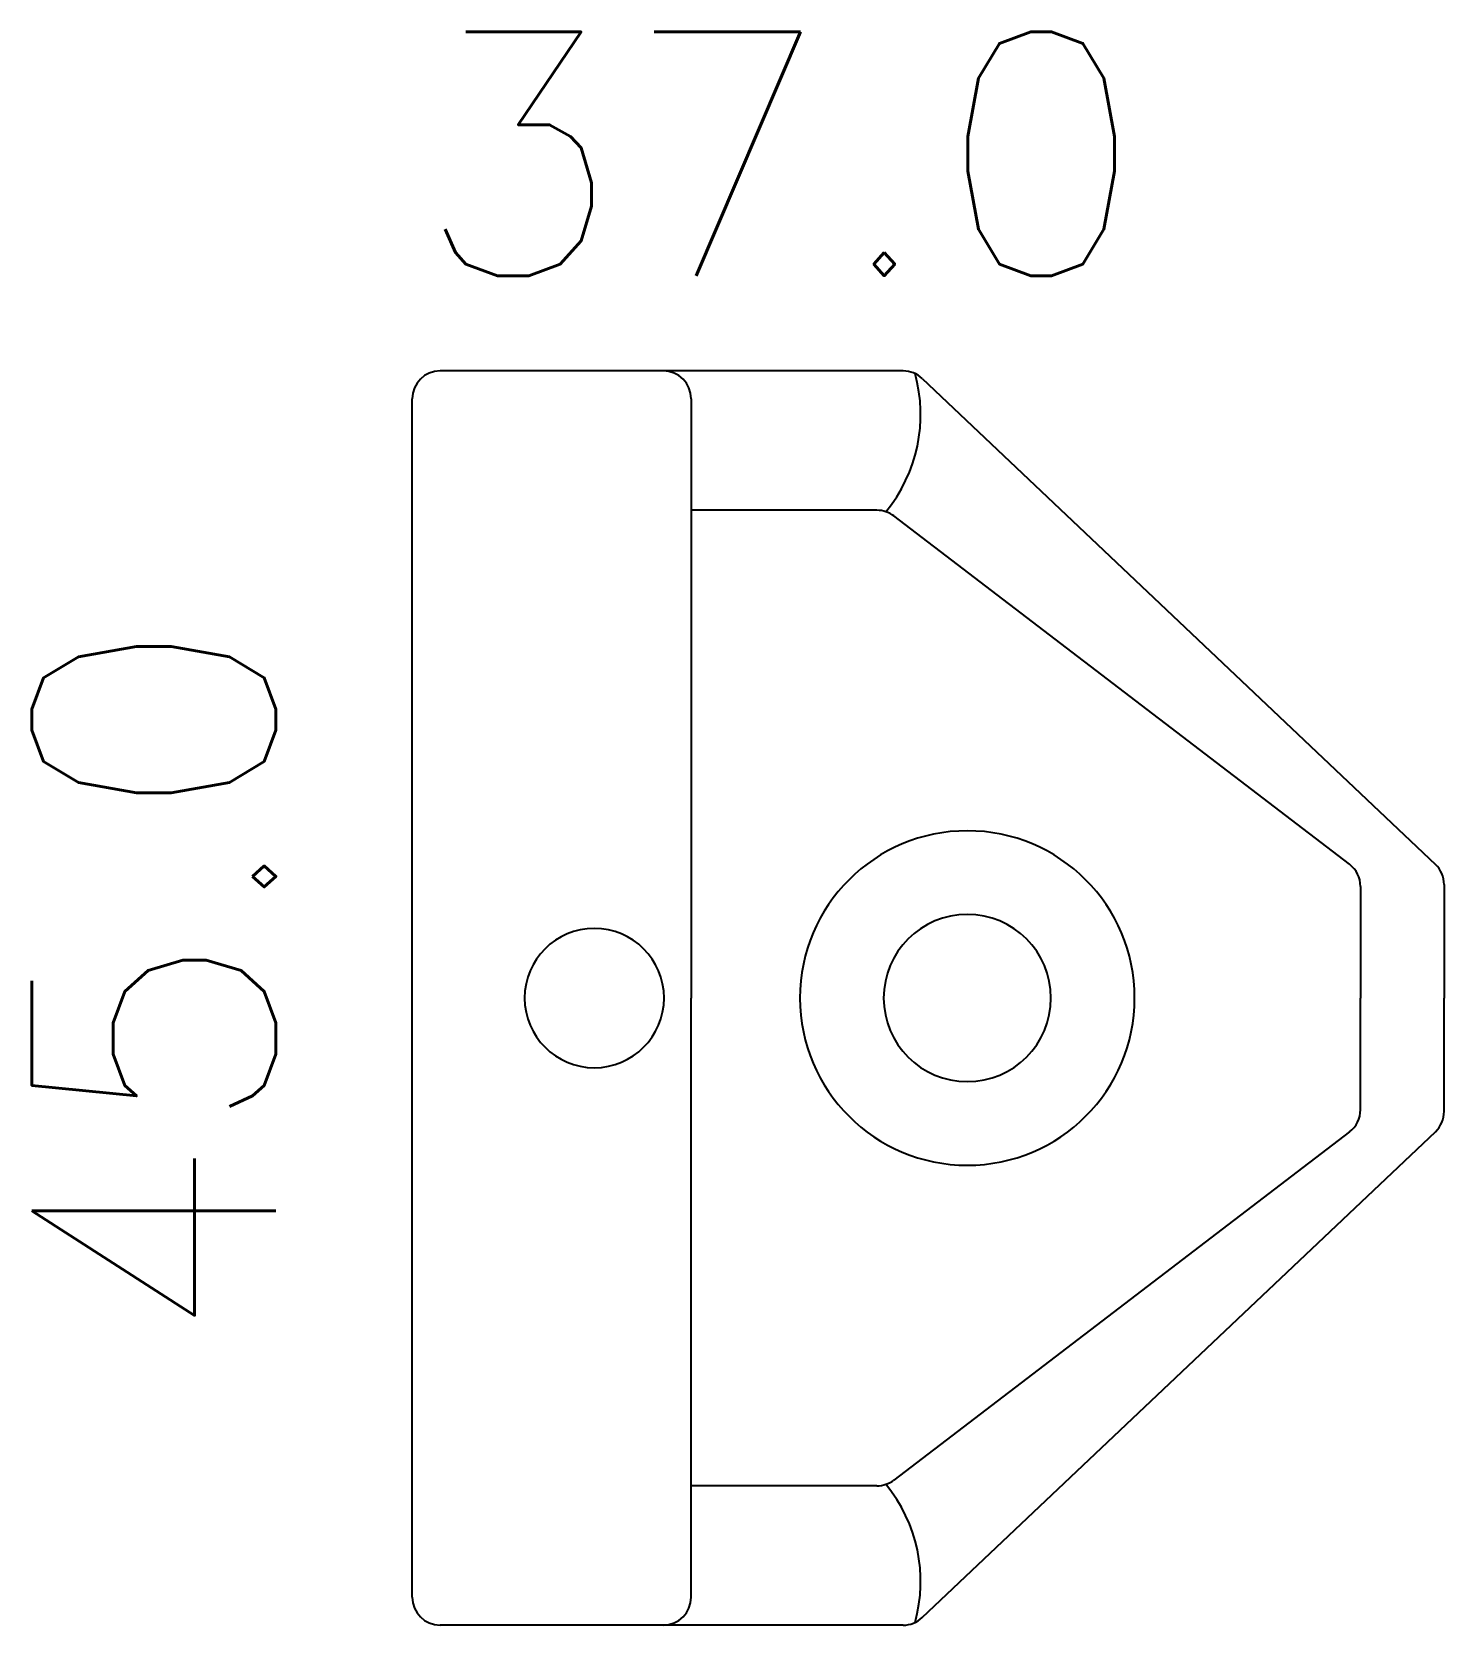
# Model space of a CAD drawing. Header units: millimetres. Extents: x -2969.581 to -2969.075, y 2974.297 to 2974.868.
import ezdxf
from ezdxf.enums import TextEntityAlignment as Align

# ---------------------------------------------------------------- set-up
doc = ezdxf.new("R2010")
doc.units = ezdxf.units.MM
doc.header["$LTSCALE"] = 10
doc.layers.add('25-Distâncias', color=1, linetype='Continuous')
doc.layers.add('banheiro_louças', color=2, linetype='Continuous')
doc.styles.add('r140', font='romans.shx')

msp = doc.modelspace()

# ---------------------------------------------------------------- linework, layer by layer
at = {"layer": 'banheiro_louças'}
for p, q in [((-2969.355080989809, 2974.746612548603), (-2969.435080989809, 2974.746612548603)), ((-2969.269065714618, 2974.746612548603), (-2969.355080989809, 2974.746612548603)), ((-2969.262188268139, 2974.743872075442), (-2969.07820354333, 2974.569570757201)), ((-2969.445080989809, 2974.306612548603), (-2969.445080989809, 2974.736612548602)), ((-2969.345080989809, 2974.736612548602), (-2969.345080989809, 2974.521612548603)), ((-2969.278466324085, 2974.696612548602), (-2969.345080989809, 2974.696612548602)), ((-2969.109006488733, 2974.569614400722), (-2969.27239182301, 2974.694556126932)), ((-2969.105080989809, 2974.561670822392), (-2969.105080989809, 2974.521612548603)), ((-2969.07508098981, 2974.562311230362), (-2969.07508098981, 2974.521612548603)), ((-2969.345080989809, 2974.306612548603), (-2969.345080989809, 2974.521612548603)), ((-2969.105080989809, 2974.481554274814), (-2969.105080989809, 2974.521612548603)), ((-2969.07508098981, 2974.480913866843), (-2969.07508098981, 2974.521612548603)), ((-2969.109006488733, 2974.473610696484), (-2969.27239182301, 2974.348668970273)), ((-2969.262188268139, 2974.299353021764), (-2969.07820354333, 2974.473654340004)), ((-2969.278466324085, 2974.346612548603), (-2969.345080989809, 2974.346612548603)), ((-2969.355080989809, 2974.296612548603), (-2969.435080989809, 2974.296612548603)), ((-2969.269065714618, 2974.296612548603), (-2969.355080989809, 2974.296612548603))]:
    msp.add_line(p, q, dxfattribs=at)
for centre, radius, start, end in [((-2969.43508098981, 2974.736612548602), 0.009999999999990905, 90, 180), ((-2969.35508098981, 2974.736612548602), 0.009999999999990905, 0, 90), ((-2969.31763251996, 2974.730938192503), 0.05483929941452698, 320.5505807786827, 15.57229516892868), ((-2969.269065714619, 2974.736612548602), 0.009999999999990905, 46.54815769892814, 90), ((-2969.278466324085, 2974.686612548603), 0.009999999999990905, 52.5946433683479, 90), ((-2969.11508098981, 2974.561670822392), 0.009999999999990905, 0, 52.5946433683479), ((-2969.08508098981, 2974.562311230362), 0.009999999999990905, 0, 46.54815769892814), ((-2969.379804077163, 2974.521612548603), 0.02499999999997726, 0, 180), ((-2969.379804077163, 2974.521612548603), 0.02499999999997726, 180, 0), ((-2969.11508098981, 2974.481554274814), 0.009999999999990905, 307.4053566316521, 0), ((-2969.08508098981, 2974.480913866843), 0.009999999999990905, 313.4518423010718, 0), ((-2969.278466324085, 2974.356612548603), 0.009999999999990905, 270, 307.4053566316521), ((-2969.31763251996, 2974.312286904702), 0.05483929941452698, 344.4277048310713, 39.44941922131726), ((-2969.43508098981, 2974.306612548603), 0.009999999999990905, 180, 270), ((-2969.35508098981, 2974.306612548603), 0.009999999999990905, 270, 0), ((-2969.269065714619, 2974.306612548603), 0.009999999999990905, 270, 313.4518423010718)]:
    msp.add_arc(centre, radius, start, end, dxfattribs=at)
at = {"layer": 'banheiro_louças', "color": 1}
for radius, start, end in [(0.05999999999994543, 0, 180), (0.02999999999997272, 0, 180), (0.05999999999994543, 180, 0), (0.02999999999997272, 180, 0)]:
    msp.add_arc((-2969.24605533552, 2974.521612548603), radius, start, end, dxfattribs=at)

# ---------------------------------------------------------------- texts
at = {"layer": '25-Distâncias', "style": 'r140'}
msp.add_text('37.0', height=0.0875, dxfattribs=at).set_placement((-2969.313325921406, 2974.780754982599), align=Align.CENTER)
msp.add_text('45.0', height=0.0875, rotation=89.99999999994209, dxfattribs=at).set_placement((-2969.493994809458, 2974.527745045516), align=Align.CENTER)

doc.saveas('drawing.dxf')
